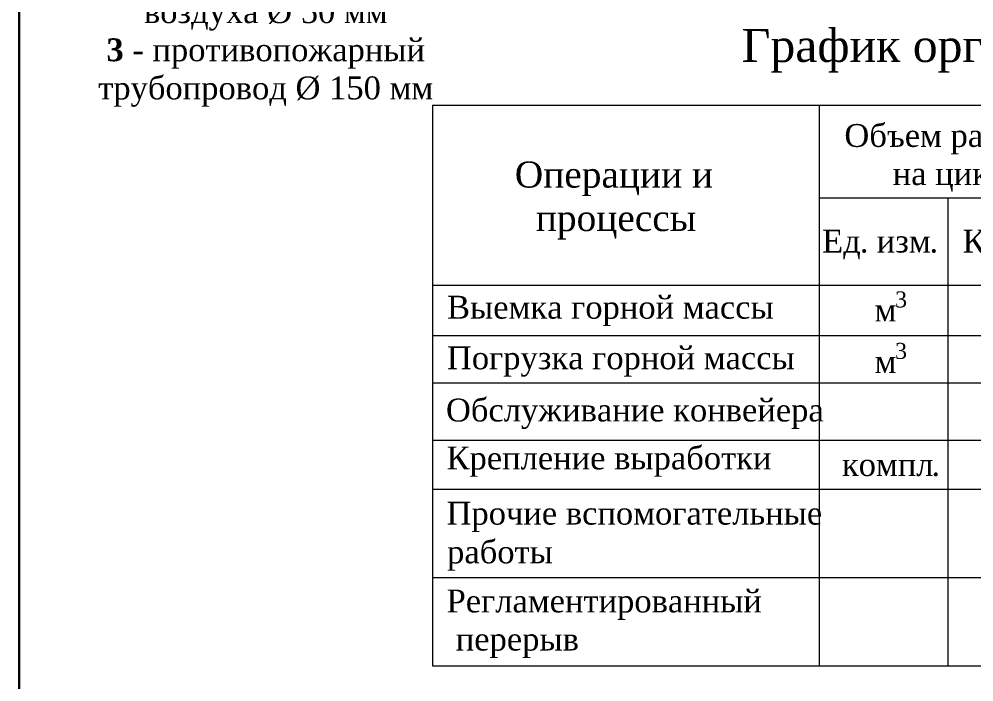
# Model space of a CAD drawing. Header units: millimetres. Extents: x -46762 to 217101, y -107409 to 31524.
# Drawn here: x 165830 to 171050, y -103391 to -99769 of the extents above; entities that cross this region are included whole.
import ezdxf

# ---------------------------------------------------------------- set-up
doc = ezdxf.new("R2010")
doc.units = ezdxf.units.MM
doc.styles.get("Standard").update_dxf_attribs({"font": 'TIMES.TTF'})

msp = doc.modelspace()

# ---------------------------------------------------------------- linework, layer by layer
at = {"color": 7, "lineweight": 30}
msp.add_line((165830.0021361751, -89588.88760804286), (165830.0021361751, -107408.8876080429), dxfattribs=at)
at = {"lineweight": 20}
for p, q in [((168089.5008920314, -100239.5800083753), (174089.0323551967, -100239.5800083754)), ((168089.5008920314, -100239.5800083753), (168089.5008920314, -103304.2813448362)), ((170203.2769433266, -100239.5800083753), (170203.2769433266, -103301.2156914964)), ((170203.2769433265, -100745.3981478261), (171572.9787028241, -100745.3981478261)), ((170908.2706387992, -100745.3981478261), (170908.2706387992, -103301.2156914964))]:
    msp.add_line(p, q, dxfattribs=at)
at = {"lineweight": 9}
for p, q in [((168089.5008920314, -101223.4449578347), (172394.2964713298, -101223.4449578347)), ((168089.5008920314, -101497.4262864319), (174089.0323551967, -101497.4262864319)), ((168089.5008920314, -101757.1449451044), (174089.0323551967, -101757.1449451044)), ((168089.5008920314, -102069.9717375662), (174089.0323551967, -102069.9717375662)), ((168089.5008920314, -102338.1917154893), (174089.0323551967, -102338.1917154893)), ((168089.5008920314, -102821.0923532477), (174089.0323551967, -102821.0923532477)), ((168089.5008920314, -103304.2813448362), (174089.0323551967, -103304.2813448362))]:
    msp.add_line(p, q, dxfattribs=at)

# ---------------------------------------------------------------- texts
at = {"lineweight": 0}
for s, height, p in [('График организации работ', 180, (169780.3384659507, -100003.3013644216)), ('Объем работы', 125, (170341.8743770169, -100467.5991472216)), ('Операции и', 142.5, (168540.0309445552, -100689.8778320689)), ('на цикл', 125, (170606.2038651207, -100675.9324805549)), ('  процессы', 142.5, (168547.4282048292, -100927.3778320689)), ('Ед', 125, (170219.8079372552, -101045.0574732105)), ('Кол', 125, (170988.1223911334, -101045.0574732105)), ('изм', 125, (170518.7444909683, -101045.0574732105)), ('. ', 125, (170426.458982677, -101045.0574732105)), ('.', 125, (170807.2268269452, -101045.0574732105)), ('3', 87.5, (170618.4932681367, -101344.6792624923)), ('Выемка горной массы', 125, (168169.3089418137, -101406.2324335251)), ('м', 125, (170506.9305428303, -101421.7625958257)), ('Погрузка горной массы', 125, (168168.7338908605, -101682.6630060408)), ('3', 87.5, (170618.4932681367, -101626.1190419483)), ('м', 125, (170506.9305428303, -101703.2023752816)), ('Обслуживание конвейера', 125, (168163.5968458514, -101968.2674448996)), ('Крепление выработки', 125, (168166.7511356856, -102230.0242450856)), ('компл', 125, (170328.2940972643, -102266.0815117666)), ('.', 125, (170817.9300020949, -102266.0815117666)), ('Прочие вспомогательные', 125, (168166.7511356856, -102531.8207461298)), ('работы', 125, (168170.0856706531, -102743.3083692973)), ('Регламентированный', 125, (168167.0215033857, -103011.7420072858)), (' перерыв', 125, (168170.0856706531, -103220.0753406192))]:
    msp.add_text(s, height=height, dxfattribs=at).set_placement(p)
at = {"color": 7, "lineweight": 0, "insert": (167178.4287939991, -99748.9708927204), "char_height": 125, "width": 2004.070727784652, "attachment_point": 5}
msp.add_mtext('\\A1;{\\fTimes New Roman|b1|i0|c204|p18;1} - сигнальные кабели;\\P{\\fTimes New Roman|b1|i0|c204|p18;2} - трубопровод сж. воздуха Ø 50 мм\\P{\\fTimes New Roman|b1|i0|c204|p18;3} - противопожарный трубопровод Ø 150 мм ', dxfattribs=at)

doc.saveas('drawing.dxf')
